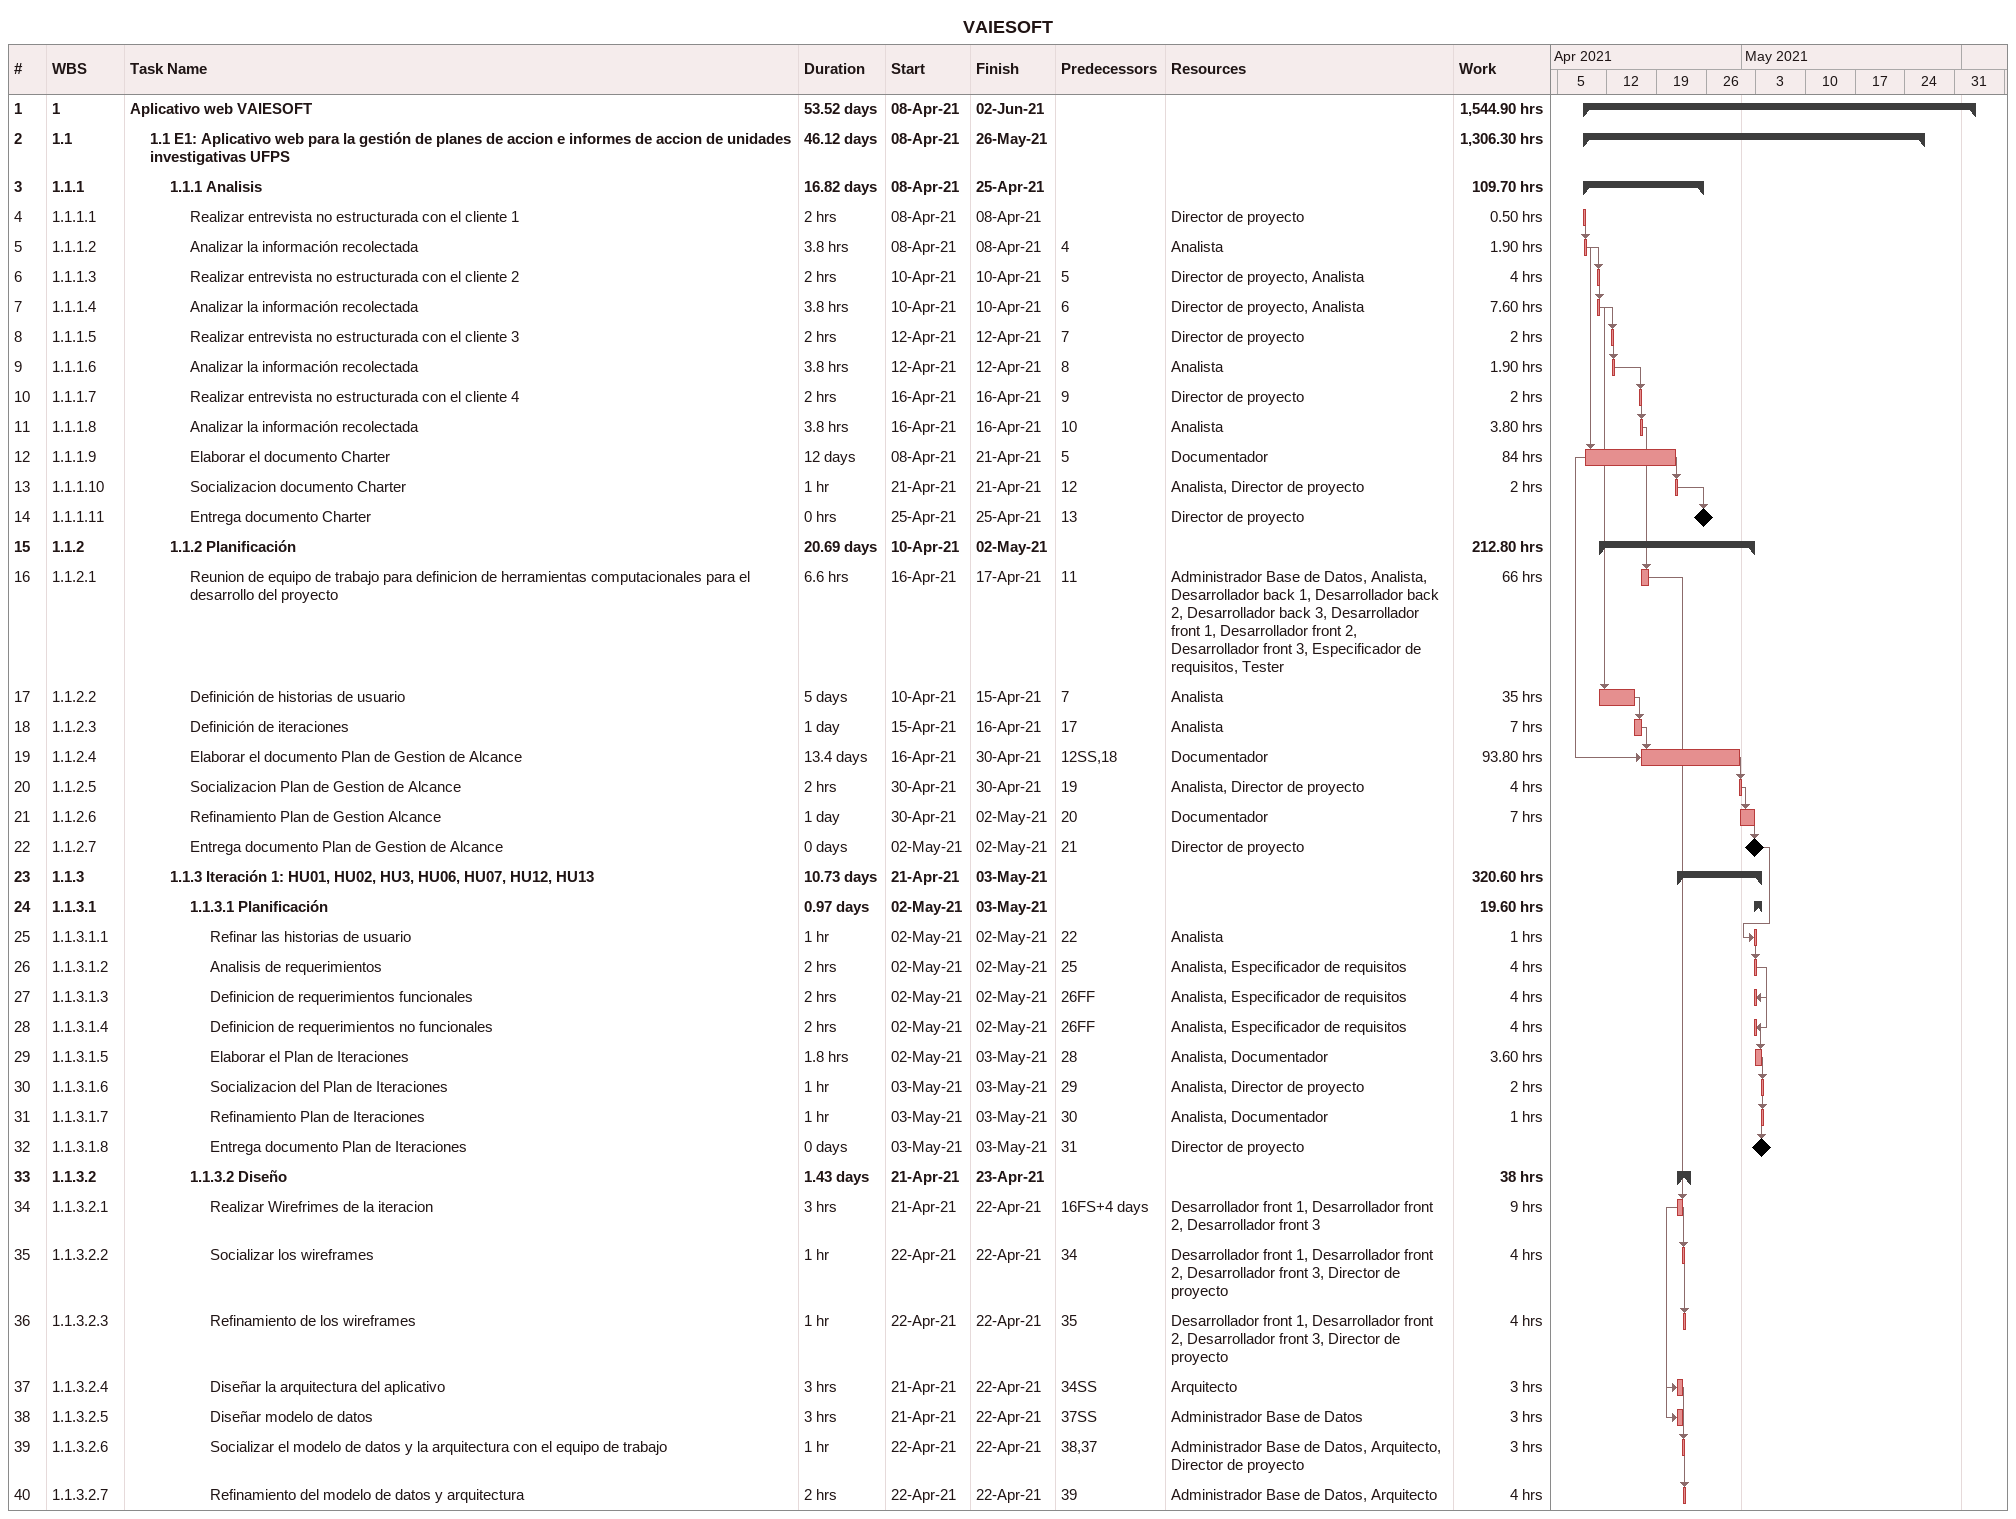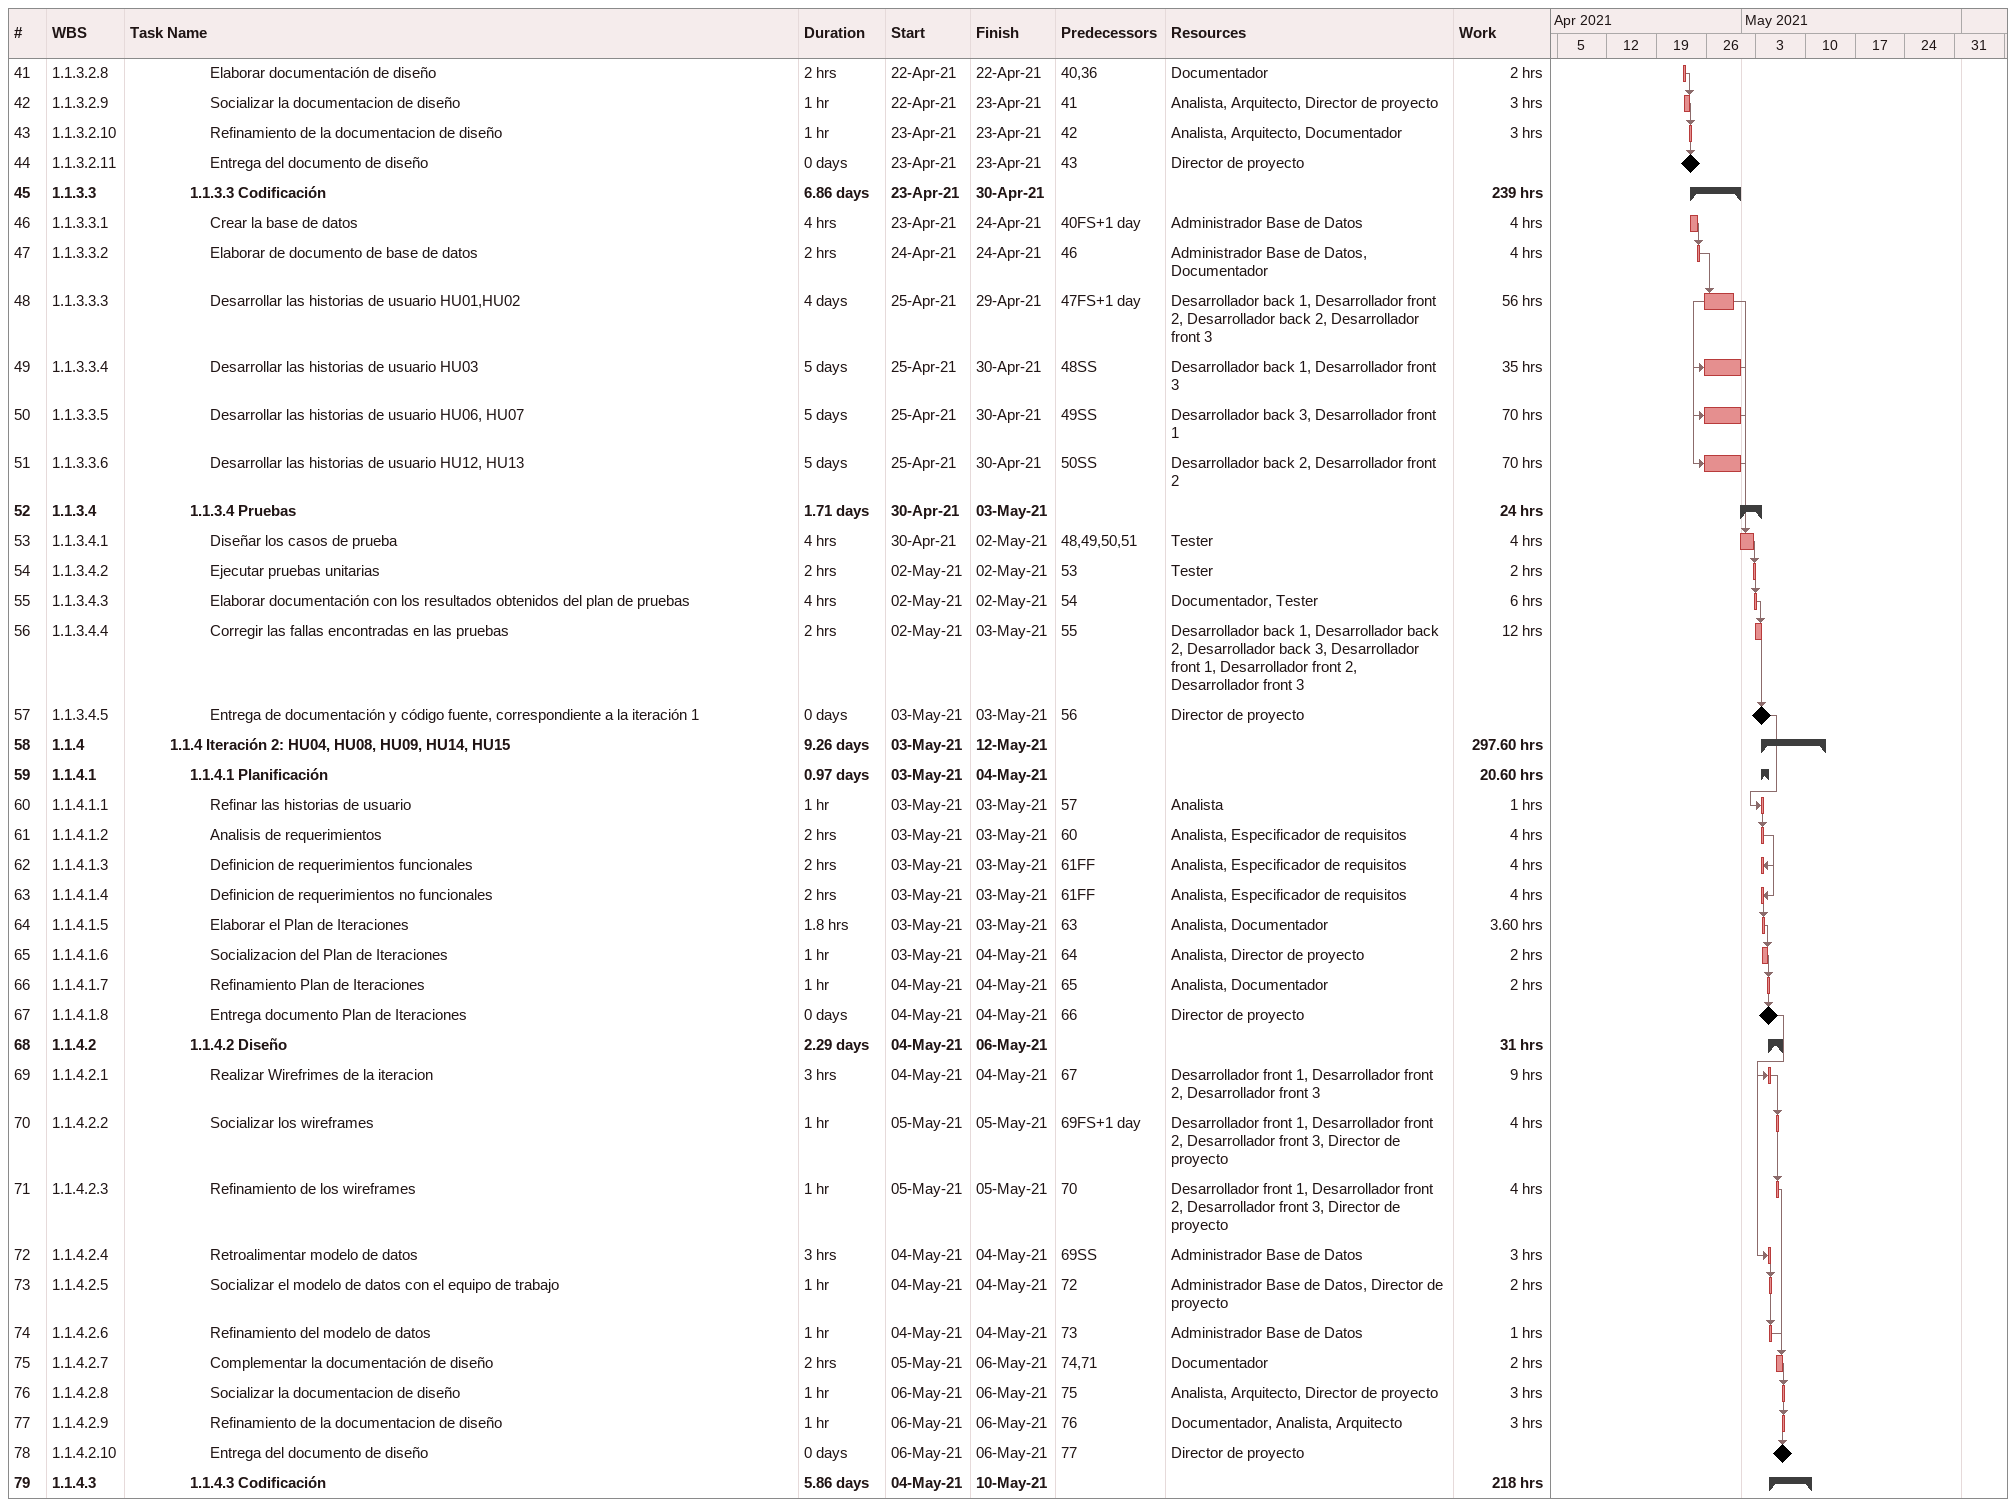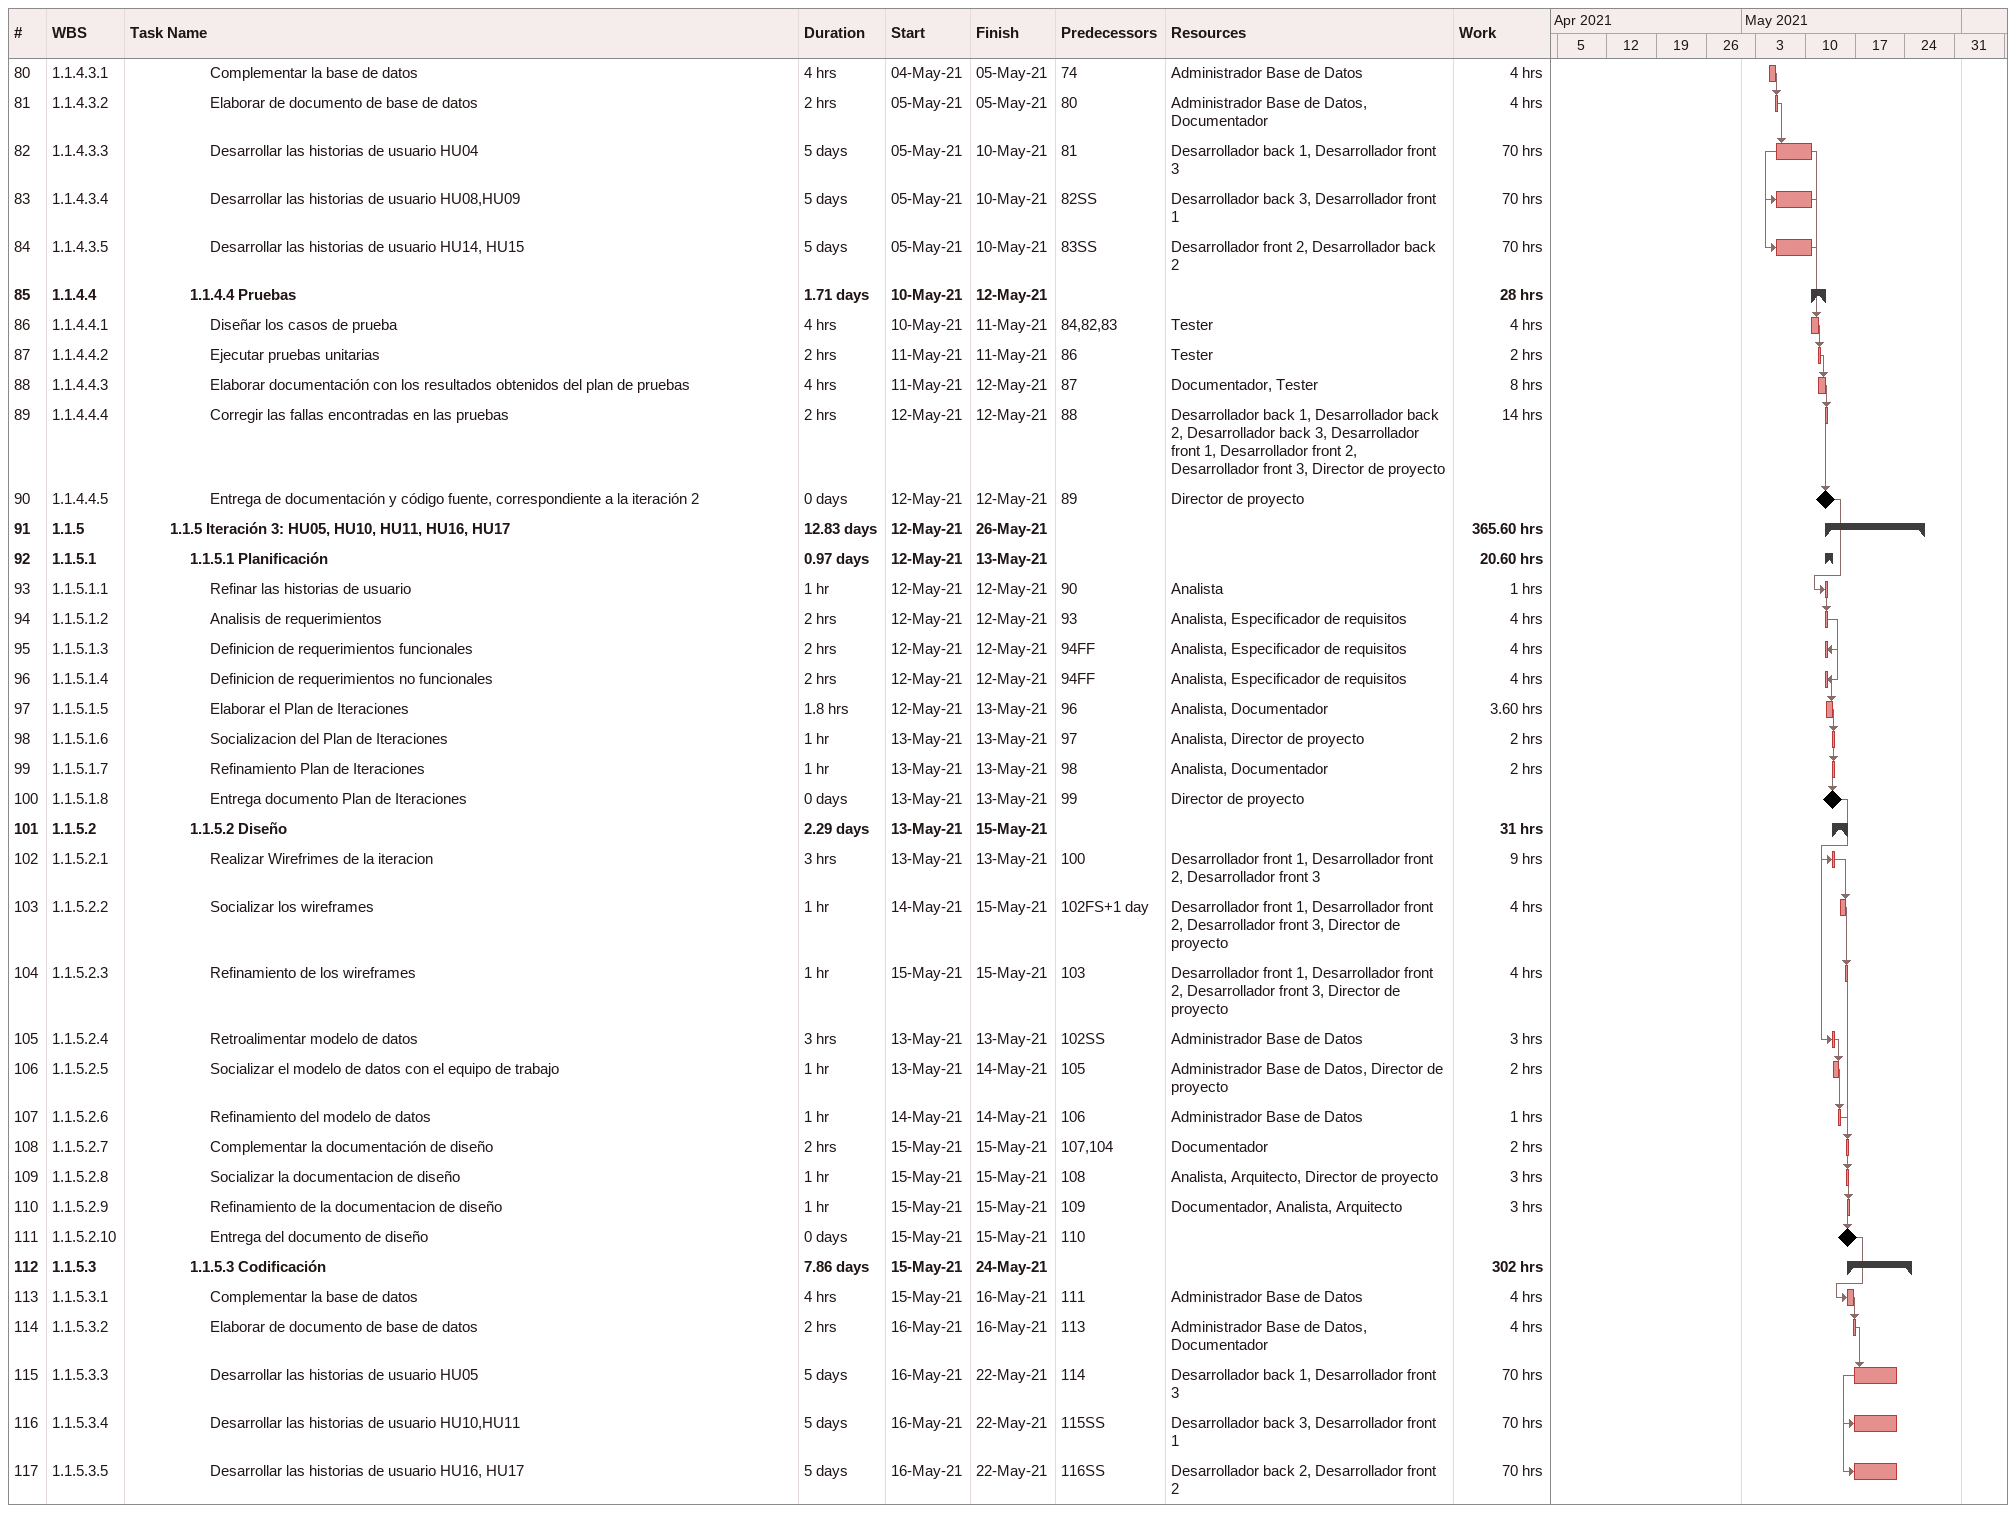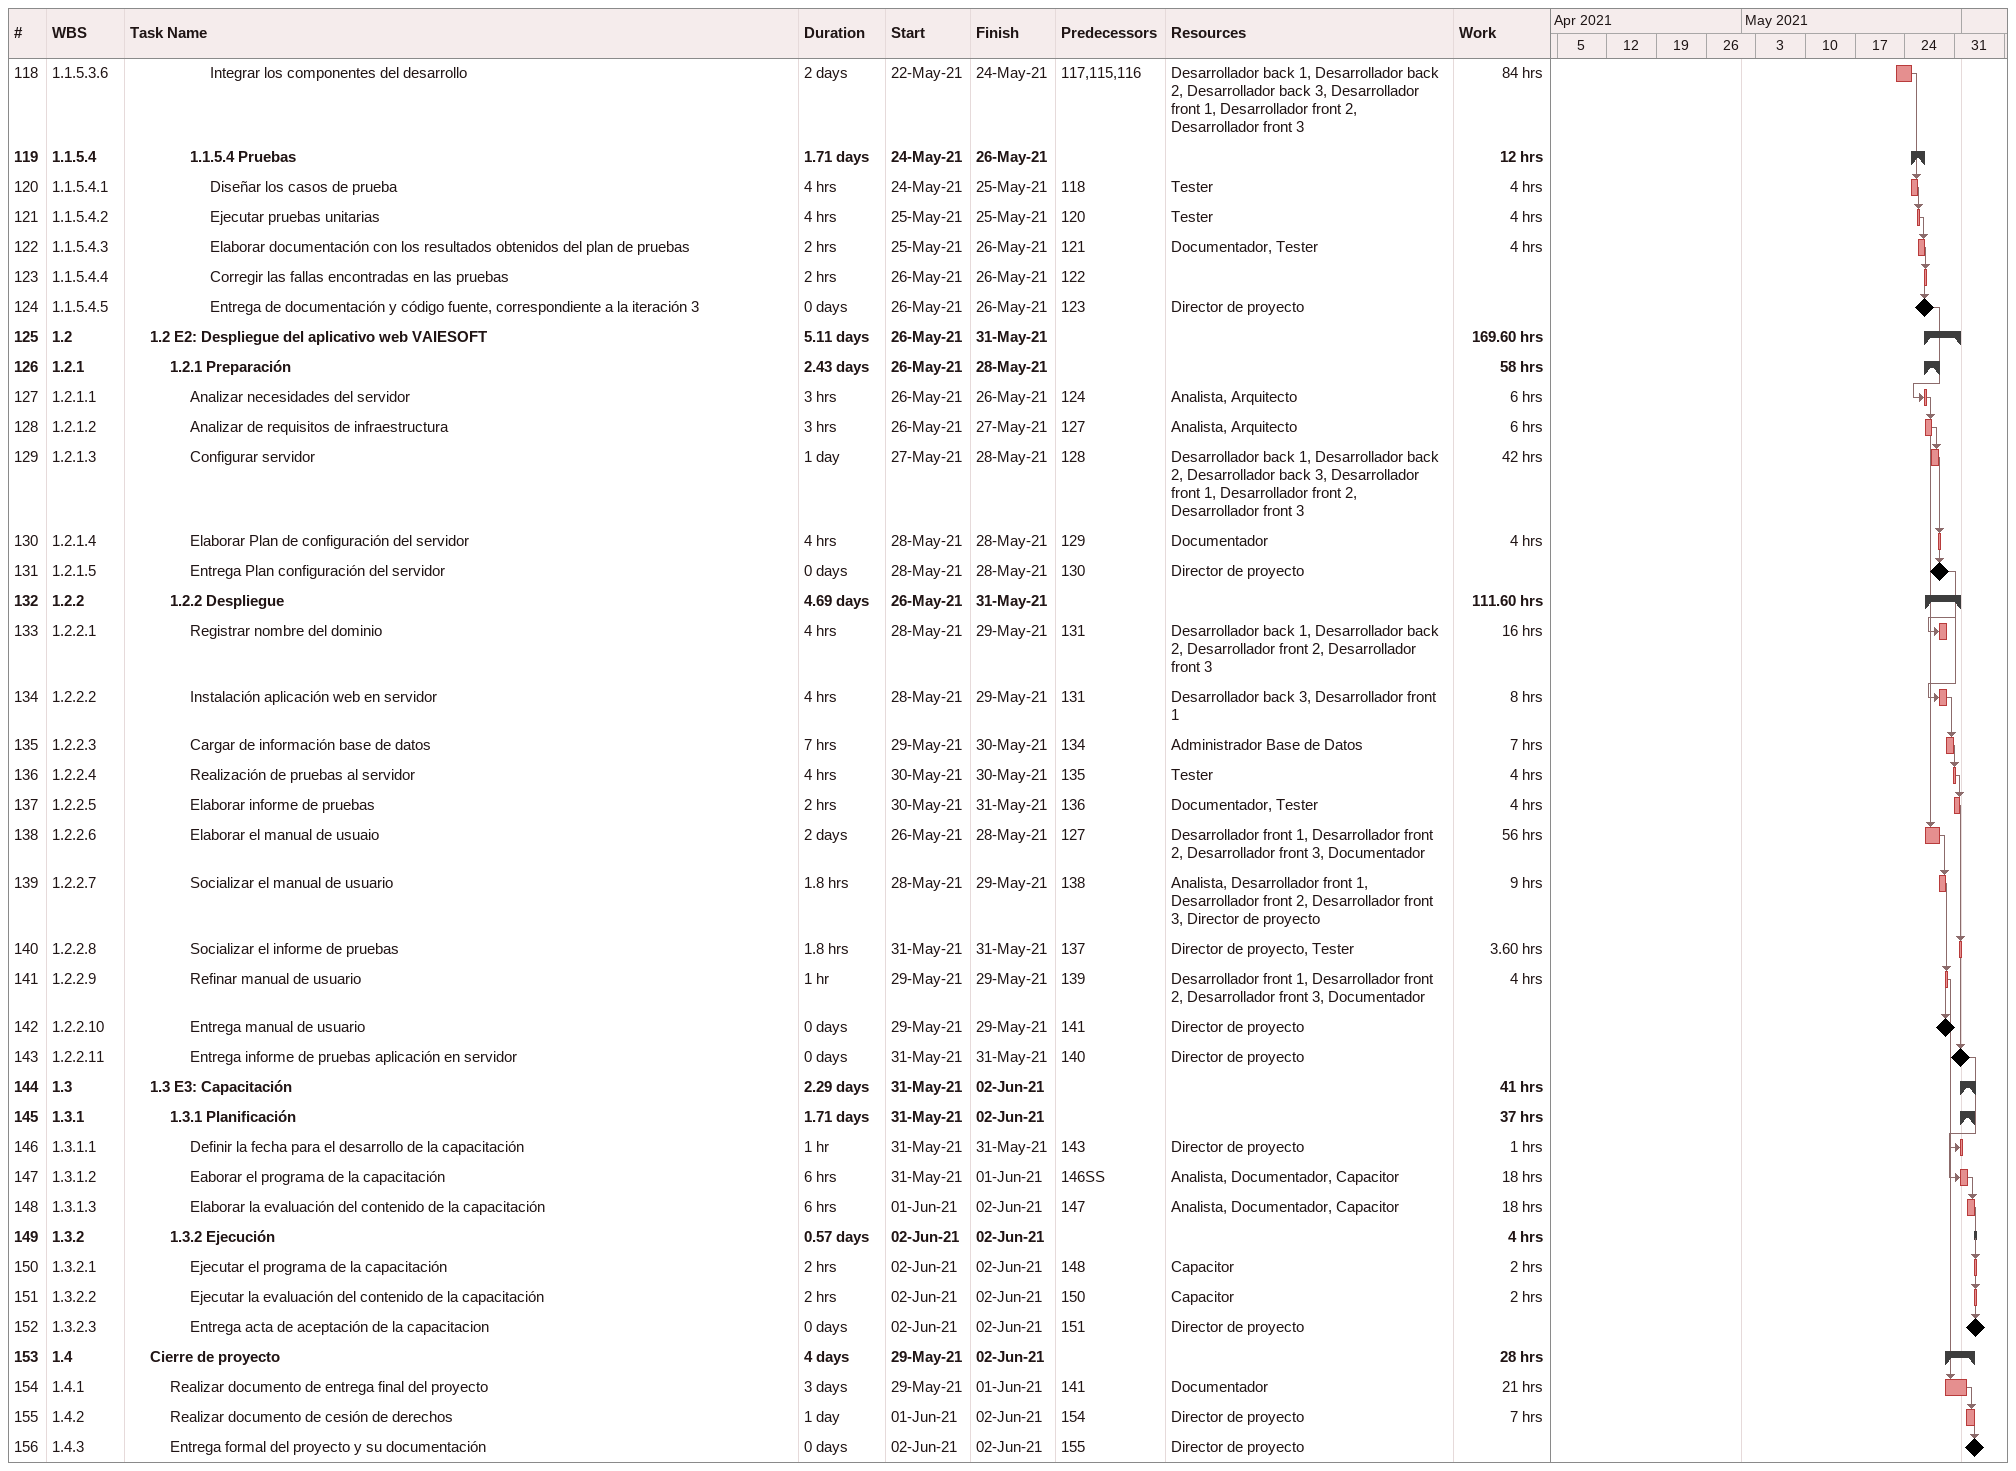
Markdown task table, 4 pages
VAIESOFT

| ID | WBS | Task | Duration | Start | Finish | Predecessors | Resources | Work (h) |
|---|---|---|---|---|---|---|---|---|
| 1 | 1 | **Aplicativo web VAIESOFT** | 53.52d | 2021-04-08 | 2021-06-02 |  |  | 1544.90 |
| 2 | 1.1 | **1.1 E1: Aplicativo web para la gestión de planes de accion e informes de accion de unidades investigativas UFPS** | 46.12d | 2021-04-08 | 2021-05-26 |  |  | 1306.30 |
| 3 | 1.1.1 | **1.1.1 Analisis** | 16.82d | 2021-04-08 | 2021-04-25 |  |  | 109.70 |
| 4 | 1.1.1.1 | Realizar entrevista no estructurada con el cliente 1 | 2h | 2021-04-08 | 2021-04-08 |  | Director de proyecto | 0.50 |
| 5 | 1.1.1.2 | Analizar la información recolectada | 3.8h | 2021-04-08 | 2021-04-08 | 4 | Analista | 1.90 |
| 6 | 1.1.1.3 | Realizar entrevista no estructurada con el cliente 2 | 2h | 2021-04-10 | 2021-04-10 | 5 | Director de proyecto, Analista | 4 |
| 7 | 1.1.1.4 | Analizar la información recolectada | 3.8h | 2021-04-10 | 2021-04-10 | 6 | Director de proyecto, Analista | 7.60 |
| 8 | 1.1.1.5 | Realizar entrevista no estructurada con el cliente 3 | 2h | 2021-04-12 | 2021-04-12 | 7 | Director de proyecto | 2 |
| 9 | 1.1.1.6 | Analizar la información recolectada | 3.8h | 2021-04-12 | 2021-04-12 | 8 | Analista | 1.90 |
| 10 | 1.1.1.7 | Realizar entrevista no estructurada con el cliente 4 | 2h | 2021-04-16 | 2021-04-16 | 9 | Director de proyecto | 2 |
| 11 | 1.1.1.8 | Analizar la información recolectada | 3.8h | 2021-04-16 | 2021-04-16 | 10 | Analista | 3.80 |
| 12 | 1.1.1.9 | Elaborar el documento Charter | 12d | 2021-04-08 | 2021-04-21 | 5 | Documentador | 84 |
| 13 | 1.1.1.10 | Socializacion documento Charter | 1h | 2021-04-21 | 2021-04-21 | 12 | Analista, Director de proyecto | 2 |
| 14 | 1.1.1.11 | Entrega documento Charter | 0h | 2021-04-25 | 2021-04-25 | 13 | Director de proyecto |  |
| 15 | 1.1.2 | **1.1.2 Planificación** | 20.69d | 2021-04-10 | 2021-05-02 |  |  | 212.80 |
| 16 | 1.1.2.1 | Reunion de equipo de trabajo para definicion de herramientas computacionales para el desarrollo del proyecto | 6.6h | 2021-04-16 | 2021-04-17 | 11 | Administrador Base de Datos, Analista, Desarrollador back 1, Desarrollador back 2, Desarrollador back 3, Desarrollador front 1, Desarrollador front 2, Desarrollador front 3, Especificador de requisitos, Tester | 66 |
| 17 | 1.1.2.2 | Definición de historias de usuario | 5d | 2021-04-10 | 2021-04-15 | 7 | Analista | 35 |
| 18 | 1.1.2.3 | Definición de iteraciones | 1d | 2021-04-15 | 2021-04-16 | 17 | Analista | 7 |
| 19 | 1.1.2.4 | Elaborar el documento Plan de Gestion de Alcance | 13.4d | 2021-04-16 | 2021-04-30 | 12SS, 18 | Documentador | 93.80 |
| 20 | 1.1.2.5 | Socializacion Plan de Gestion de Alcance | 2h | 2021-04-30 | 2021-04-30 | 19 | Analista, Director de proyecto | 4 |
| 21 | 1.1.2.6 | Refinamiento Plan de Gestion Alcance | 1d | 2021-04-30 | 2021-05-02 | 20 | Documentador | 7 |
| 22 | 1.1.2.7 | Entrega documento Plan de Gestion de Alcance | 0d | 2021-05-02 | 2021-05-02 | 21 | Director de proyecto |  |
| 23 | 1.1.3 | **1.1.3 Iteración 1: HU01, HU02, HU3, HU06, HU07, HU12, HU13** | 10.73d | 2021-04-21 | 2021-05-03 |  |  | 320.60 |
| 24 | 1.1.3.1 | **1.1.3.1 Planificación** | 0.97d | 2021-05-02 | 2021-05-03 |  |  | 19.60 |
| 25 | 1.1.3.1.1 | Refinar las historias de usuario | 1h | 2021-05-02 | 2021-05-02 | 22 | Analista | 1 |
| 26 | 1.1.3.1.2 | Analisis de requerimientos | 2h | 2021-05-02 | 2021-05-02 | 25 | Analista, Especificador de requisitos | 4 |
| 27 | 1.1.3.1.3 | Definicion de requerimientos funcionales | 2h | 2021-05-02 | 2021-05-02 | 26FF | Analista, Especificador de requisitos | 4 |
| 28 | 1.1.3.1.4 | Definicion de requerimientos no funcionales | 2h | 2021-05-02 | 2021-05-02 | 26FF | Analista, Especificador de requisitos | 4 |
| 29 | 1.1.3.1.5 | Elaborar el Plan de Iteraciones | 1.8h | 2021-05-02 | 2021-05-03 | 28 | Analista, Documentador | 3.60 |
| 30 | 1.1.3.1.6 | Socializacion del Plan de Iteraciones | 1h | 2021-05-03 | 2021-05-03 | 29 | Analista, Director de proyecto | 2 |
| 31 | 1.1.3.1.7 | Refinamiento Plan de Iteraciones | 1h | 2021-05-03 | 2021-05-03 | 30 | Analista, Documentador | 1 |
| 32 | 1.1.3.1.8 | Entrega documento Plan de Iteraciones | 0d | 2021-05-03 | 2021-05-03 | 31 | Director de proyecto |  |
| 33 | 1.1.3.2 | **1.1.3.2 Diseño** | 1.43d | 2021-04-21 | 2021-04-23 |  |  | 38 |
| 34 | 1.1.3.2.1 | Realizar Wirefrimes de la iteracion | 3h | 2021-04-21 | 2021-04-22 | 16FS+4d | Desarrollador front 1, Desarrollador front 2, Desarrollador front 3 | 9 |
| 35 | 1.1.3.2.2 | Socializar los wireframes | 1h | 2021-04-22 | 2021-04-22 | 34 | Desarrollador front 1, Desarrollador front 2, Desarrollador front 3, Director de proyecto | 4 |
| 36 | 1.1.3.2.3 | Refinamiento de los wireframes | 1h | 2021-04-22 | 2021-04-22 | 35 | Desarrollador front 1, Desarrollador front 2, Desarrollador front 3, Director de proyecto | 4 |
| 37 | 1.1.3.2.4 | Diseñar la arquitectura del aplicativo | 3h | 2021-04-21 | 2021-04-22 | 34SS | Arquitecto | 3 |
| 38 | 1.1.3.2.5 | Diseñar modelo de datos | 3h | 2021-04-21 | 2021-04-22 | 37SS | Administrador Base de Datos | 3 |
| 39 | 1.1.3.2.6 | Socializar el modelo de datos y la arquitectura con el equipo de trabajo | 1h | 2021-04-22 | 2021-04-22 | 38, 37 | Administrador Base de Datos, Arquitecto, Director de proyecto | 3 |
| 40 | 1.1.3.2.7 | Refinamiento del modelo de datos y arquitectura | 2h | 2021-04-22 | 2021-04-22 | 39 | Administrador Base de Datos, Arquitecto | 4 |
| 41 | 1.1.3.2.8 | Elaborar documentación de diseño | 2h | 2021-04-22 | 2021-04-22 | 40, 36 | Documentador | 2 |
| 42 | 1.1.3.2.9 | Socializar la documentacion de diseño | 1h | 2021-04-22 | 2021-04-23 | 41 | Analista, Arquitecto, Director de proyecto | 3 |
| 43 | 1.1.3.2.10 | Refinamiento de la documentacion de diseño | 1h | 2021-04-23 | 2021-04-23 | 42 | Analista, Arquitecto, Documentador | 3 |
| 44 | 1.1.3.2.11 | Entrega del documento de diseño | 0d | 2021-04-23 | 2021-04-23 | 43 | Director de proyecto |  |
| 45 | 1.1.3.3 | **1.1.3.3 Codificación** | 6.86d | 2021-04-23 | 2021-04-30 |  |  | 239 |
| 46 | 1.1.3.3.1 | Crear la base de datos | 4h | 2021-04-23 | 2021-04-24 | 40FS+1d | Administrador Base de Datos | 4 |
| 47 | 1.1.3.3.2 | Elaborar de documento de base de datos | 2h | 2021-04-24 | 2021-04-24 | 46 | Administrador Base de Datos, Documentador | 4 |
| 48 | 1.1.3.3.3 | Desarrollar las historias de usuario HU01,HU02 | 4d | 2021-04-25 | 2021-04-29 | 47FS+1d | Desarrollador back 1, Desarrollador front 2, Desarrollador back 2, Desarrollador front 3 | 56 |
| 49 | 1.1.3.3.4 | Desarrollar las historias de usuario HU03 | 5d | 2021-04-25 | 2021-04-30 | 48SS | Desarrollador back 1, Desarrollador front 3 | 35 |
| 50 | 1.1.3.3.5 | Desarrollar las historias de usuario HU06, HU07 | 5d | 2021-04-25 | 2021-04-30 | 49SS | Desarrollador back 3, Desarrollador front 1 | 70 |
| 51 | 1.1.3.3.6 | Desarrollar las historias de usuario HU12, HU13 | 5d | 2021-04-25 | 2021-04-30 | 50SS | Desarrollador back 2, Desarrollador front 2 | 70 |
| 52 | 1.1.3.4 | **1.1.3.4 Pruebas** | 1.71d | 2021-04-30 | 2021-05-03 |  |  | 24 |
| 53 | 1.1.3.4.1 | Diseñar los casos de prueba | 4h | 2021-04-30 | 2021-05-02 | 48, 49, 50, 51 | Tester | 4 |
| 54 | 1.1.3.4.2 | Ejecutar pruebas unitarias | 2h | 2021-05-02 | 2021-05-02 | 53 | Tester | 2 |
| 55 | 1.1.3.4.3 | Elaborar documentación con los resultados obtenidos del plan de pruebas | 4h | 2021-05-02 | 2021-05-02 | 54 | Documentador, Tester | 6 |
| 56 | 1.1.3.4.4 | Corregir las fallas encontradas en las pruebas | 2h | 2021-05-02 | 2021-05-03 | 55 | Desarrollador back 1, Desarrollador back 2, Desarrollador back 3, Desarrollador front 1, Desarrollador front 2, Desarrollador front 3 | 12 |
| 57 | 1.1.3.4.5 | Entrega de documentación y código fuente, correspondiente a la iteración 1 | 0d | 2021-05-03 | 2021-05-03 | 56 | Director de proyecto |  |
| 58 | 1.1.4 | **1.1.4 Iteración 2: HU04, HU08, HU09, HU14, HU15** | 9.26d | 2021-05-03 | 2021-05-12 |  |  | 297.60 |
| 59 | 1.1.4.1 | **1.1.4.1 Planificación** | 0.97d | 2021-05-03 | 2021-05-04 |  |  | 20.60 |
| 60 | 1.1.4.1.1 | Refinar las historias de usuario | 1h | 2021-05-03 | 2021-05-03 | 57 | Analista | 1 |
| 61 | 1.1.4.1.2 | Analisis de requerimientos | 2h | 2021-05-03 | 2021-05-03 | 60 | Analista, Especificador de requisitos | 4 |
| 62 | 1.1.4.1.3 | Definicion de requerimientos funcionales | 2h | 2021-05-03 | 2021-05-03 | 61FF | Analista, Especificador de requisitos | 4 |
| 63 | 1.1.4.1.4 | Definicion de requerimientos no funcionales | 2h | 2021-05-03 | 2021-05-03 | 61FF | Analista, Especificador de requisitos | 4 |
| 64 | 1.1.4.1.5 | Elaborar el Plan de Iteraciones | 1.8h | 2021-05-03 | 2021-05-03 | 63 | Analista, Documentador | 3.60 |
| 65 | 1.1.4.1.6 | Socializacion del Plan de Iteraciones | 1h | 2021-05-03 | 2021-05-04 | 64 | Analista, Director de proyecto | 2 |
| 66 | 1.1.4.1.7 | Refinamiento Plan de Iteraciones | 1h | 2021-05-04 | 2021-05-04 | 65 | Analista, Documentador | 2 |
| 67 | 1.1.4.1.8 | Entrega documento Plan de Iteraciones | 0d | 2021-05-04 | 2021-05-04 | 66 | Director de proyecto |  |
| 68 | 1.1.4.2 | **1.1.4.2 Diseño** | 2.29d | 2021-05-04 | 2021-05-06 |  |  | 31 |
| 69 | 1.1.4.2.1 | Realizar Wirefrimes de la iteracion | 3h | 2021-05-04 | 2021-05-04 | 67 | Desarrollador front 1, Desarrollador front 2, Desarrollador front 3 | 9 |
| 70 | 1.1.4.2.2 | Socializar los wireframes | 1h | 2021-05-05 | 2021-05-05 | 69FS+1d | Desarrollador front 1, Desarrollador front 2, Desarrollador front 3, Director de proyecto | 4 |
| 71 | 1.1.4.2.3 | Refinamiento de los wireframes | 1h | 2021-05-05 | 2021-05-05 | 70 | Desarrollador front 1, Desarrollador front 2, Desarrollador front 3, Director de proyecto | 4 |
| 72 | 1.1.4.2.4 | Retroalimentar modelo de datos | 3h | 2021-05-04 | 2021-05-04 | 69SS | Administrador Base de Datos | 3 |
| 73 | 1.1.4.2.5 | Socializar el modelo de datos con el equipo de trabajo | 1h | 2021-05-04 | 2021-05-04 | 72 | Administrador Base de Datos, Director de proyecto | 2 |
| 74 | 1.1.4.2.6 | Refinamiento del modelo de datos | 1h | 2021-05-04 | 2021-05-04 | 73 | Administrador Base de Datos | 1 |
| 75 | 1.1.4.2.7 | Complementar la documentación de diseño | 2h | 2021-05-05 | 2021-05-06 | 74, 71 | Documentador | 2 |
| 76 | 1.1.4.2.8 | Socializar la documentacion de diseño | 1h | 2021-05-06 | 2021-05-06 | 75 | Analista, Arquitecto, Director de proyecto | 3 |
| 77 | 1.1.4.2.9 | Refinamiento de la documentacion de diseño | 1h | 2021-05-06 | 2021-05-06 | 76 | Documentador, Analista, Arquitecto | 3 |
| 78 | 1.1.4.2.10 | Entrega del documento de diseño | 0d | 2021-05-06 | 2021-05-06 | 77 | Director de proyecto |  |
| 79 | 1.1.4.3 | **1.1.4.3 Codificación** | 5.86d | 2021-05-04 | 2021-05-10 |  |  | 218 |
| 80 | 1.1.4.3.1 | Complementar la base de datos | 4h | 2021-05-04 | 2021-05-05 | 74 | Administrador Base de Datos | 4 |
| 81 | 1.1.4.3.2 | Elaborar de documento de base de datos | 2h | 2021-05-05 | 2021-05-05 | 80 | Administrador Base de Datos, Documentador | 4 |
| 82 | 1.1.4.3.3 | Desarrollar las historias de usuario HU04 | 5d | 2021-05-05 | 2021-05-10 | 81 | Desarrollador back 1, Desarrollador front 3 | 70 |
| 83 | 1.1.4.3.4 | Desarrollar las historias de usuario HU08,HU09 | 5d | 2021-05-05 | 2021-05-10 | 82SS | Desarrollador back 3, Desarrollador front 1 | 70 |
| 84 | 1.1.4.3.5 | Desarrollar las historias de usuario HU14, HU15 | 5d | 2021-05-05 | 2021-05-10 | 83SS | Desarrollador front 2, Desarrollador back 2 | 70 |
| 85 | 1.1.4.4 | **1.1.4.4 Pruebas** | 1.71d | 2021-05-10 | 2021-05-12 |  |  | 28 |
| 86 | 1.1.4.4.1 | Diseñar los casos de prueba | 4h | 2021-05-10 | 2021-05-11 | 84, 82, 83 | Tester | 4 |
| 87 | 1.1.4.4.2 | Ejecutar pruebas unitarias | 2h | 2021-05-11 | 2021-05-11 | 86 | Tester | 2 |
| 88 | 1.1.4.4.3 | Elaborar documentación con los resultados obtenidos del plan de pruebas | 4h | 2021-05-11 | 2021-05-12 | 87 | Documentador, Tester | 8 |
| 89 | 1.1.4.4.4 | Corregir las fallas encontradas en las pruebas | 2h | 2021-05-12 | 2021-05-12 | 88 | Desarrollador back 1, Desarrollador back 2, Desarrollador back 3, Desarrollador front 1, Desarrollador front 2, Desarrollador front 3, Director de proyecto | 14 |
| 90 | 1.1.4.4.5 | Entrega de documentación y código fuente, correspondiente a la iteración 2 | 0d | 2021-05-12 | 2021-05-12 | 89 | Director de proyecto |  |
| 91 | 1.1.5 | **1.1.5 Iteración 3: HU05, HU10, HU11, HU16, HU17** | 12.83d | 2021-05-12 | 2021-05-26 |  |  | 365.60 |
| 92 | 1.1.5.1 | **1.1.5.1 Planificación** | 0.97d | 2021-05-12 | 2021-05-13 |  |  | 20.60 |
| 93 | 1.1.5.1.1 | Refinar las historias de usuario | 1h | 2021-05-12 | 2021-05-12 | 90 | Analista | 1 |
| 94 | 1.1.5.1.2 | Analisis de requerimientos | 2h | 2021-05-12 | 2021-05-12 | 93 | Analista, Especificador de requisitos | 4 |
| 95 | 1.1.5.1.3 | Definicion de requerimientos funcionales | 2h | 2021-05-12 | 2021-05-12 | 94FF | Analista, Especificador de requisitos | 4 |
| 96 | 1.1.5.1.4 | Definicion de requerimientos no funcionales | 2h | 2021-05-12 | 2021-05-12 | 94FF | Analista, Especificador de requisitos | 4 |
| 97 | 1.1.5.1.5 | Elaborar el Plan de Iteraciones | 1.8h | 2021-05-12 | 2021-05-13 | 96 | Analista, Documentador | 3.60 |
| 98 | 1.1.5.1.6 | Socializacion del Plan de Iteraciones | 1h | 2021-05-13 | 2021-05-13 | 97 | Analista, Director de proyecto | 2 |
| 99 | 1.1.5.1.7 | Refinamiento Plan de Iteraciones | 1h | 2021-05-13 | 2021-05-13 | 98 | Analista, Documentador | 2 |
| 100 | 1.1.5.1.8 | Entrega documento Plan de Iteraciones | 0d | 2021-05-13 | 2021-05-13 | 99 | Director de proyecto |  |
| 101 | 1.1.5.2 | **1.1.5.2 Diseño** | 2.29d | 2021-05-13 | 2021-05-15 |  |  | 31 |
| 102 | 1.1.5.2.1 | Realizar Wirefrimes de la iteracion | 3h | 2021-05-13 | 2021-05-13 | 100 | Desarrollador front 1, Desarrollador front 2, Desarrollador front 3 | 9 |
| 103 | 1.1.5.2.2 | Socializar los wireframes | 1h | 2021-05-14 | 2021-05-15 | 102FS+1d | Desarrollador front 1, Desarrollador front 2, Desarrollador front 3, Director de proyecto | 4 |
| 104 | 1.1.5.2.3 | Refinamiento de los wireframes | 1h | 2021-05-15 | 2021-05-15 | 103 | Desarrollador front 1, Desarrollador front 2, Desarrollador front 3, Director de proyecto | 4 |
| 105 | 1.1.5.2.4 | Retroalimentar modelo de datos | 3h | 2021-05-13 | 2021-05-13 | 102SS | Administrador Base de Datos | 3 |
| 106 | 1.1.5.2.5 | Socializar el modelo de datos con el equipo de trabajo | 1h | 2021-05-13 | 2021-05-14 | 105 | Administrador Base de Datos, Director de proyecto | 2 |
| 107 | 1.1.5.2.6 | Refinamiento del modelo de datos | 1h | 2021-05-14 | 2021-05-14 | 106 | Administrador Base de Datos | 1 |
| 108 | 1.1.5.2.7 | Complementar la documentación de diseño | 2h | 2021-05-15 | 2021-05-15 | 107, 104 | Documentador | 2 |
| 109 | 1.1.5.2.8 | Socializar la documentacion de diseño | 1h | 2021-05-15 | 2021-05-15 | 108 | Analista, Arquitecto, Director de proyecto | 3 |
| 110 | 1.1.5.2.9 | Refinamiento de la documentacion de diseño | 1h | 2021-05-15 | 2021-05-15 | 109 | Documentador, Analista, Arquitecto | 3 |
| 111 | 1.1.5.2.10 | Entrega del documento de diseño | 0d | 2021-05-15 | 2021-05-15 | 110 |  |  |
| 112 | 1.1.5.3 | **1.1.5.3 Codificación** | 7.86d | 2021-05-15 | 2021-05-24 |  |  | 302 |
| 113 | 1.1.5.3.1 | Complementar la base de datos | 4h | 2021-05-15 | 2021-05-16 | 111 | Administrador Base de Datos | 4 |
| 114 | 1.1.5.3.2 | Elaborar de documento de base de datos | 2h | 2021-05-16 | 2021-05-16 | 113 | Administrador Base de Datos, Documentador | 4 |
| 115 | 1.1.5.3.3 | Desarrollar las historias de usuario HU05 | 5d | 2021-05-16 | 2021-05-22 | 114 | Desarrollador back 1, Desarrollador front 3 | 70 |
| 116 | 1.1.5.3.4 | Desarrollar las historias de usuario HU10,HU11 | 5d | 2021-05-16 | 2021-05-22 | 115SS | Desarrollador back 3, Desarrollador front 1 | 70 |
| 117 | 1.1.5.3.5 | Desarrollar las historias de usuario HU16, HU17 | 5d | 2021-05-16 | 2021-05-22 | 116SS | Desarrollador back 2, Desarrollador front 2 | 70 |
| 118 | 1.1.5.3.6 | Integrar los componentes del desarrollo | 2d | 2021-05-22 | 2021-05-24 | 117, 115, 116 | Desarrollador back 1, Desarrollador back 2, Desarrollador back 3, Desarrollador front 1, Desarrollador front 2, Desarrollador front 3 | 84 |
| 119 | 1.1.5.4 | **1.1.5.4 Pruebas** | 1.71d | 2021-05-24 | 2021-05-26 |  |  | 12 |
| 120 | 1.1.5.4.1 | Diseñar los casos de prueba | 4h | 2021-05-24 | 2021-05-25 | 118 | Tester | 4 |
| 121 | 1.1.5.4.2 | Ejecutar pruebas unitarias | 4h | 2021-05-25 | 2021-05-25 | 120 | Tester | 4 |
| 122 | 1.1.5.4.3 | Elaborar documentación con los resultados obtenidos del plan de pruebas | 2h | 2021-05-25 | 2021-05-26 | 121 | Documentador, Tester | 4 |
| 123 | 1.1.5.4.4 | Corregir las fallas encontradas en las pruebas | 2h | 2021-05-26 | 2021-05-26 | 122 |  |  |
| 124 | 1.1.5.4.5 | Entrega de documentación y código fuente, correspondiente a la iteración 3 | 0d | 2021-05-26 | 2021-05-26 | 123 | Director de proyecto |  |
| 125 | 1.2 | **1.2 E2: Despliegue del aplicativo web VAIESOFT** | 5.11d | 2021-05-26 | 2021-05-31 |  |  | 169.60 |
| 126 | 1.2.1 | **1.2.1 Preparación** | 2.43d | 2021-05-26 | 2021-05-28 |  |  | 58 |
| 127 | 1.2.1.1 | Analizar necesidades del servidor | 3h | 2021-05-26 | 2021-05-26 | 124 | Analista, Arquitecto | 6 |
| 128 | 1.2.1.2 | Analizar de requisitos de infraestructura | 3h | 2021-05-26 | 2021-05-27 | 127 | Analista, Arquitecto | 6 |
| 129 | 1.2.1.3 | Configurar servidor | 1d | 2021-05-27 | 2021-05-28 | 128 | Desarrollador back 1, Desarrollador back 2, Desarrollador back 3, Desarrollador front 1, Desarrollador front 2, Desarrollador front 3 | 42 |
| 130 | 1.2.1.4 | Elaborar Plan de configuración del servidor | 4h | 2021-05-28 | 2021-05-28 | 129 | Documentador | 4 |
| 131 | 1.2.1.5 | Entrega Plan configuración del servidor | 0d | 2021-05-28 | 2021-05-28 | 130 | Director de proyecto |  |
| 132 | 1.2.2 | **1.2.2 Despliegue** | 4.69d | 2021-05-26 | 2021-05-31 |  |  | 111.60 |
| 133 | 1.2.2.1 | Registrar nombre del dominio | 4h | 2021-05-28 | 2021-05-29 | 131 | Desarrollador back 1, Desarrollador back 2, Desarrollador front 2, Desarrollador front 3 | 16 |
| 134 | 1.2.2.2 | Instalación aplicación web en servidor | 4h | 2021-05-28 | 2021-05-29 | 131 | Desarrollador back 3, Desarrollador front 1 | 8 |
| 135 | 1.2.2.3 | Cargar de información base de datos | 7h | 2021-05-29 | 2021-05-30 | 134 | Administrador Base de Datos | 7 |
| 136 | 1.2.2.4 | Realización de pruebas al servidor | 4h | 2021-05-30 | 2021-05-30 | 135 | Tester | 4 |
| 137 | 1.2.2.5 | Elaborar informe de pruebas | 2h | 2021-05-30 | 2021-05-31 | 136 | Documentador, Tester | 4 |
| 138 | 1.2.2.6 | Elaborar el manual de usuaio | 2d | 2021-05-26 | 2021-05-28 | 127 | Desarrollador front 1, Desarrollador front 2, Desarrollador front 3, Documentador | 56 |
| 139 | 1.2.2.7 | Socializar el manual de usuario | 1.8h | 2021-05-28 | 2021-05-29 | 138 | Analista, Desarrollador front 1, Desarrollador front 2, Desarrollador front 3, Director de proyecto | 9 |
| 140 | 1.2.2.8 | Socializar el informe de pruebas | 1.8h | 2021-05-31 | 2021-05-31 | 137 | Director de proyecto, Tester | 3.60 |
| 141 | 1.2.2.9 | Refinar manual de usuario | 1h | 2021-05-29 | 2021-05-29 | 139 | Desarrollador front 1, Desarrollador front 2, Desarrollador front 3, Documentador | 4 |
| 142 | 1.2.2.10 | Entrega manual de usuario | 0d | 2021-05-29 | 2021-05-29 | 141 | Director de proyecto |  |
| 143 | 1.2.2.11 | Entrega informe de pruebas aplicación en servidor | 0d | 2021-05-31 | 2021-05-31 | 140 | Director de proyecto |  |
| 144 | 1.3 | **1.3 E3: Capacitación** | 2.29d | 2021-05-31 | 2021-06-02 |  |  | 41 |
| 145 | 1.3.1 | **1.3.1 Planificación** | 1.71d | 2021-05-31 | 2021-06-02 |  |  | 37 |
| 146 | 1.3.1.1 | Definir la fecha para el desarrollo de la capacitación | 1h | 2021-05-31 | 2021-05-31 | 143 | Director de proyecto | 1 |
| 147 | 1.3.1.2 | Eaborar el programa de la capacitación | 6h | 2021-05-31 | 2021-06-01 | 146SS | Analista, Documentador, Capacitor | 18 |
| 148 | 1.3.1.3 | Elaborar la evaluación del contenido de la capacitación | 6h | 2021-06-01 | 2021-06-02 | 147 | Analista, Documentador, Capacitor | 18 |
| 149 | 1.3.2 | **1.3.2 Ejecución** | 0.57d | 2021-06-02 | 2021-06-02 |  |  | 4 |
| 150 | 1.3.2.1 | Ejecutar el programa de la capacitación | 2h | 2021-06-02 | 2021-06-02 | 148 | Capacitor | 2 |
| 151 | 1.3.2.2 | Ejecutar la evaluación del contenido de la capacitación | 2h | 2021-06-02 | 2021-06-02 | 150 | Capacitor | 2 |
| 152 | 1.3.2.3 | Entrega acta de aceptación de la capacitacion | 0d | 2021-06-02 | 2021-06-02 | 151 | Director de proyecto |  |
| 153 | 1.4 | **Cierre de proyecto** | 4d | 2021-05-29 | 2021-06-02 |  |  | 28 |
| 154 | 1.4.1 | Realizar documento de entrega final del proyecto | 3d | 2021-05-29 | 2021-06-01 | 141 | Documentador | 21 |
| 155 | 1.4.2 | Realizar documento de cesión de derechos | 1d | 2021-06-01 | 2021-06-02 | 154 | Director de proyecto | 7 |
| 156 | 1.4.3 | Entrega formal del proyecto y su documentación | 0d | 2021-06-02 | 2021-06-02 | 155 | Director de proyecto |  |
